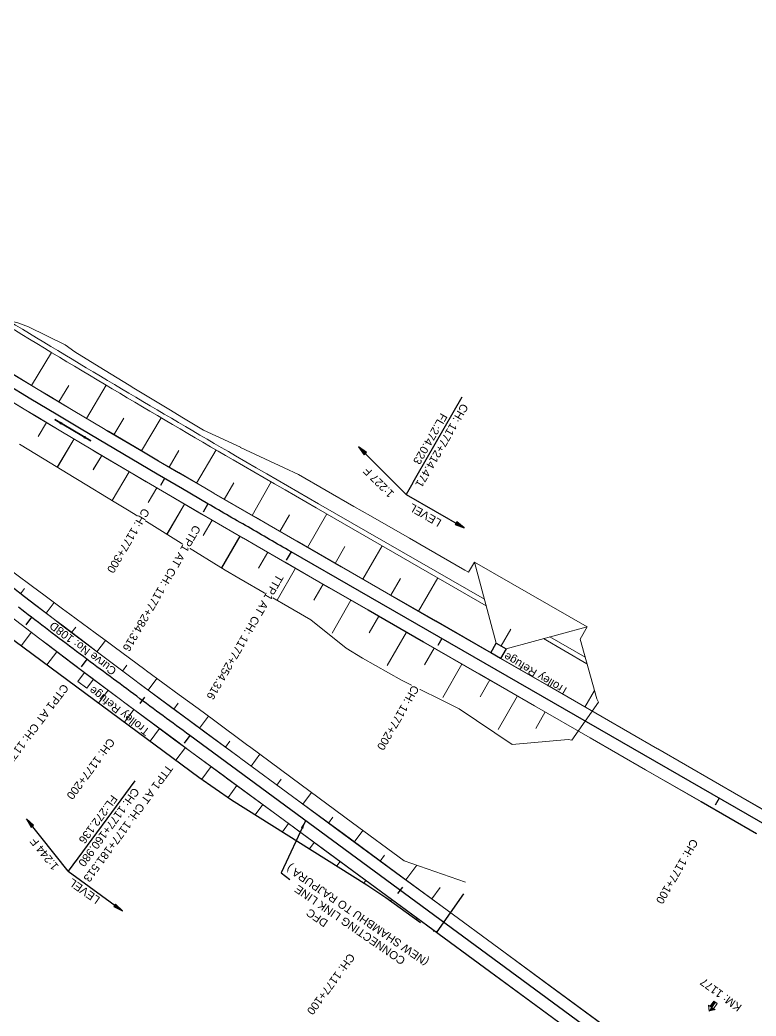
# Model space of a CAD drawing. Header units: metres. Extents: x 646784 to 658818, y 3369438 to 3378376.
# Drawn here: x 654564.9 to 654794.8, y 3372401.5 to 3372712.6 of the extents above; entities that cross this region are included whole.
import ezdxf
from ezdxf.enums import TextEntityAlignment as Align

# ---------------------------------------------------------------- set-up
doc = ezdxf.new("R2010")
doc.units = ezdxf.units.M
doc.header["$MEASUREMENT"] = 0
doc.linetypes.add('CENTER2', pattern=[1.125, 0.75, -0.125, 0.125, -0.125])
for name, color, linetype, lineweight in [('C-ALIG-DG-SPIRAL', 1, 'CENTER2', 70), ('C-ALIG-LABL-DG', 1, 'Continuous', 25), ('C-ALIG-LABL-DG-MARK', 1, 'Continuous', 25), ('Km post', 1, 'Continuous', 13), ('PROPOSED DFC TRACK', 1, 'Continuous', 0), ('PROPOSED DFCC TOE LINE', 239, 'Continuous', 0), ('PROPOSED DFCC TOE SLOPES', 239, 'Continuous', 0), ('PROPOSED DFCC TRACK', 1, 'Continuous', 0), ('PROPOSED RETAINING WALL', 154, 'Continuous', 30)]:
    doc.layers.add(name, color=color, linetype=linetype, lineweight=lineweight)
for name, color, linetype in [('LINK LINE', 190, 'Continuous'), ('PROPOSED DFCC FORMATION LINE', 187, 'Continuous'), ('PROPOSED FORMATION LINE - Connecting line', 187, 'Continuous'), ('Trolley Refuse', 10, 'Continuous')]:
    doc.layers.add(name, color=color, linetype=linetype)
doc.styles.add('Arial', font='arial.ttf')
doc.styles.get("Standard").update_dxf_attribs({"font": 'arial.ttf'})
doc.styles.add('Style-Arial', font='arial.ttf')
doc.dimstyles.new('ISO-25', dxfattribs={"dimtxt": 2.5, "dimasz": 2.5, "dimexe": 1.25, "dimexo": 0.625, "dimtad": 1, "dimtxsty": 'Standard', "dimcen": 2.5, "dimadec": 0, "dimazin": 0, "dimtfac": 1, "dimtmove": 0, "dimatfit": 3, "dimfxl": 1, "dimarcsym": 0})

# ---------------------------------------------------------------- blocks, each defined once
blk = doc.blocks.new('Direction')
h = blk.add_hatch(color=256)
h.dxf.hatch_style = 1
h.paths.add_polyline_path([(-5.537, 0), (-4.745, -0.129), (-4.745, 0.135)])
blk.add_lwpolyline([(-5.537, 0), (-4.745, -0.129), (-4.745, 0.135)], close=True)
blk.add_lwpolyline([(0, 0), (-5.537, 0)])
blk = doc.blocks.new('KM Post')
at = {"layer": 'Km post', "lineweight": 13}
h = blk.add_hatch(color=256, dxfattribs=at)
h.paths.add_polyline_path([(0, -8.9), (1.63, -8.9), (1.63, -3.79), (0, -3.79)])
h.paths.add_polyline_path([(0, -3.79), (0, 0), (-3.36, -3.79)])
for p, q in [((0, -8.9), (0, 0)), ((3.13, -3.79), (0, 0)), ((3.13, -3.79), (-3.36, -3.79))]:
    blk.add_line(p, q, dxfattribs=at)
blk.add_lwpolyline([(1.63, -3.79), (1.63, -8.9), (-1.63, -8.9), (-1.63, -3.79)], dxfattribs=at)
blk = doc.blocks.new('Tick Hor')
blk.add_lwpolyline([(-0.5, 0), (0.5, 0)])

msp = doc.modelspace()

# ---------------------------------------------------------------- linework, layer by layer
at = {"layer": 'C-ALIG-LABL-DG', "color": 1, "linetype": 'Continuous', "lineweight": 25}
for p, q in [((654610.0038, 3372569.4076), (654608.7403, 3372567.2503)), ((654696.6148, 3372519.4227), (654695.368, 3372517.2558)), ((654783.2897, 3372469.5483), (654782.0429, 3372467.3814))]:
    msp.add_line(p, q, dxfattribs=at)
at = {"layer": 'C-ALIG-LABL-DG-MARK', "color": 1, "linetype": 'Continuous', "lineweight": 25}
for p, q in [((654623.5529, 3372561.5076), (654622.0469, 3372558.913)), ((654649.5365, 3372546.5125), (654648.0402, 3372543.9123))]:
    msp.add_line(p, q, dxfattribs=at)
at = {"layer": 'LINK LINE', "linetype": 'Continuous', "lineweight": 30}
for p, q in [((654568.4757, 3372526.0505), (654566.6529, 3372523.6678)), ((654585.8009, 3372512.9285), (654584.0012, 3372510.5283)), ((654617.9452, 3372489.1224), (654616.1669, 3372486.7063))]:
    msp.add_line(p, q, dxfattribs=at)
at = {"layer": 'LINK LINE', "color": 190, "lineweight": 0, "flags": 128}
msp.add_lwpolyline([(654558.0277, 3372543.5705), (654568.7342, 3372535.6663), (654572.3209, 3372533.0159), (654578.2058, 3372528.6627), (654580.4506, 3372527.0113), (654588.3988, 3372521.2058), (654592.1951, 3372518.3968), (654594.2816, 3372516.8523), (654603.8957, 3372509.7265), (654604.4268, 3372509.3349), (654614.6208, 3372501.8568), (654620.5503, 3372497.5698), (654625.3649, 3372493.9925), (654636.0675, 3372486.051), (654636.5988, 3372485.6566), (654652.6702, 3372473.7522), (654668.7711, 3372461.8879), (654684.8357, 3372449.9743), (654704.0229, 3372443.3661)], dxfattribs=at)
at = {"layer": 'LINK LINE', "color": 190, "linetype": 'Continuous', "lineweight": 0, "flags": 128}
for points in [[(654565.0848, 3372533.4001), (654566.3143, 3372534.9985)], [(654573.0106, 3372527.3229), (654575.5549, 3372530.6533)], [(654580.9582, 3372521.2735), (654582.2713, 3372523.0035)], [(654568.4523, 3372521.3671), (654565.2279, 3372517.162)], [(654568.4628, 3372521.3591), (654565.2537, 3372517.143)], [(654588.922, 3372515.2473), (654591.6174, 3372518.825)], [(654576.4199, 3372515.3024), (654573.294, 3372511.1955)], [(654576.4284, 3372515.296), (654573.3142, 3372511.1805)], [(654596.9113, 3372509.2545), (654598.2704, 3372511.0715)], [(654604.9189, 3372503.2814), (654607.6585, 3372506.9641)], [(654592.4149, 3372503.2518), (654589.4238, 3372499.2642)], [(654592.4229, 3372503.2458), (654589.4426, 3372499.2503)], [(654612.9425, 3372497.329), (654614.3263, 3372499.1992)], [(654600.4386, 3372497.2667), (654597.4822, 3372493.3034)], [(654600.4464, 3372497.2609), (654597.5005, 3372493.2899)], [(654620.9828, 3372491.3953), (654623.7701, 3372495.1774)], [(654608.4777, 3372491.3028), (654605.54, 3372487.343)], [(654608.4852, 3372491.2972), (654605.5574, 3372487.3301)], [(654629.0344, 3372485.47), (654630.4145, 3372487.3458)], [(654616.5313, 3372485.3592), (654613.597, 3372481.3832)], [(654616.5354, 3372485.3562), (654613.6065, 3372481.3761)], [(654637.0897, 3372479.5457), (654639.8257, 3372483.2664)], [(654624.5896, 3372479.4291), (654621.6657, 3372475.4559)], [(654624.5904, 3372479.4284), (654621.6678, 3372475.4545)], [(654632.6463, 3372473.5037), (654629.8873, 3372469.7522)], [(654632.6467, 3372473.5034), (654629.8882, 3372469.7516)], [(654645.1462, 3372473.6222), (654646.5036, 3372475.4683)], [(654653.2028, 3372467.6985), (654655.9026, 3372471.3704)], [(654640.7034, 3372467.5797), (654638.3466, 3372464.3742)], [(654648.76, 3372461.656), (654646.8385, 3372459.0425)], [(654661.2595, 3372461.7748), (654662.6063, 3372463.6065)], [(654669.3161, 3372455.851), (654671.9962, 3372459.4962)], [(654656.8167, 3372455.7323), (654655.3304, 3372453.7108)], [(654677.3728, 3372449.9273), (654678.7007, 3372451.7334)], [(654664.8734, 3372449.8086), (654663.8223, 3372448.3791)], [(654685.4295, 3372444.0036), (654688.8124, 3372448.6047)], [(654672.93, 3372443.8849), (654672.3143, 3372443.0474)], [(654693.4861, 3372438.0799), (654696.1013, 3372441.6368)], [(654680.9867, 3372437.9612), (654680.6309, 3372437.4773)], [(654689.0433, 3372432.0375), (654688.7492, 3372431.6374)]]:
    msp.add_lwpolyline(points, dxfattribs=at)
at = {"layer": 'LINK LINE', "linetype": 'Continuous', "lineweight": 30, "flags": 128}
msp.add_lwpolyline([(654881.7702, 3372294.9404), (654617.9452, 3372489.1224), (654616.906, 3372489.8872), (654615.8668, 3372490.6521), (654614.8277, 3372491.4171), (654613.7886, 3372492.182), (654612.7496, 3372492.9471), (654611.7106, 3372493.7123), (654610.6717, 3372494.4775), (654609.6329, 3372495.243), (654608.5942, 3372496.0085), (654607.5557, 3372496.7743), (654606.5173, 3372497.5402), (654605.479, 3372498.3063), (654604.441, 3372499.0727), (654603.4031, 3372499.8393), (654602.3654, 3372500.6062), (654601.3279, 3372501.3734), (654600.2906, 3372502.1409), (654599.2536, 3372502.9087), (654598.2168, 3372503.6768), (654597.1804, 3372504.4453), (654596.1442, 3372505.2142), (654595.1082, 3372505.9835), (654594.0727, 3372506.7533), (654593.0374, 3372507.5234), (654592.0025, 3372508.2941), (654590.9679, 3372509.0652), (654589.9337, 3372509.8368), (654588.8999, 3372510.6089), (654587.8665, 3372511.3816), (654586.8335, 3372512.1548), (654585.8009, 3372512.9285, -0.00241486), (654568.4757, 3372526.0505), (654567.4511, 3372526.8348), (654566.4269, 3372527.6197), (654565.4032, 3372528.4051), (654564.3799, 3372529.1911)], format="xyb", dxfattribs=at)
at = {"layer": 'LINK LINE', "linetype": 'Continuous', "lineweight": 0, "flags": 128}
msp.add_lwpolyline([(654585.0221, 3372508.7946), (654587.8187, 3372506.6901), (654585.7143, 3372503.8935), (654582.9176, 3372505.9979)], close=True, dxfattribs=at)
at = {"layer": 'LINK LINE', "linetype": 'Continuous', "lineweight": 30, "elevation": 270.692, "flags": 128}
msp.add_lwpolyline([(654703.426, 3372439.709), (654695.0691, 3372427.859), (654693.9565, 3372428.0603)], dxfattribs=at)
at = {"layer": 'PROPOSED DFCC FORMATION LINE', "lineweight": 0, "flags": 128}
for points in [[(654798.7413, 3372465.0391), (654781.4064, 3372475.0141), (654764.0715, 3372484.9892), (654746.7367, 3372494.9643), (654729.4018, 3372504.9394), (654712.0669, 3372514.9145), (654694.7321, 3372524.8896), (654682.5993, 3372531.8712), (654677.3972, 3372534.8647), (654665.2645, 3372541.8463), (654660.0624, 3372544.8398), (654651.4317, 3372549.8061), (654642.7296, 3372554.8153), (654638.436, 3372557.2897), (654625.4605, 3372564.7941), (654625.4238, 3372564.8154), (654614.4462, 3372571.2107), (654608.1682, 3372574.8893), (654603.4524, 3372577.6625), (654592.4793, 3372584.1492), (654590.9631, 3372585.0492), (654581.5269, 3372590.671), (654573.809, 3372595.2951), (654570.5953, 3372597.2276), (654559.6847, 3372603.8191)], [(654798.7163, 3372464.9957), (654781.3815, 3372474.9708), (654764.0466, 3372484.9459), (654746.7117, 3372494.921), (654729.3769, 3372504.8961), (654712.042, 3372514.8712), (654694.7071, 3372524.8463), (654682.5744, 3372531.8279), (654677.3723, 3372534.8213), (654665.2395, 3372541.803), (654660.0374, 3372544.7964), (654651.4068, 3372549.7628), (654642.7046, 3372554.772), (654638.411, 3372557.2464), (654625.4354, 3372564.7509), (654625.3987, 3372564.7722), (654614.421, 3372571.1676), (654608.1428, 3372574.8461), (654603.427, 3372577.6194), (654592.4538, 3372584.1062), (654590.9376, 3372585.0062), (654581.5012, 3372590.6281), (654573.7833, 3372595.2523), (654570.5695, 3372597.1848), (654559.6588, 3372603.7763)], [(654794.9507, 3372458.4518), (654777.6159, 3372468.4269), (654760.281, 3372478.402), (654742.9461, 3372488.3771), (654725.6113, 3372498.3522), (654708.2764, 3372508.3273), (654690.9415, 3372518.3023), (654678.8088, 3372525.284), (654673.6067, 3372528.2774), (654661.4739, 3372535.259), (654656.2718, 3372538.2525), (654647.6412, 3372543.2189), (654638.9363, 3372548.2296), (654634.6393, 3372550.706), (654621.6453, 3372558.2211), (654621.6085, 3372558.2425), (654610.61, 3372564.65), (654604.3201, 3372568.3355), (654599.5954, 3372571.114), (654588.6013, 3372577.6131), (654587.0823, 3372578.5148), (654577.6281, 3372584.1472), (654569.8956, 3372588.7801), (654566.6758, 3372590.7163), (654555.7444, 3372597.3203)], [(654794.9757, 3372458.4951), (654777.6408, 3372468.4702), (654760.306, 3372478.4453), (654742.9711, 3372488.4204), (654725.6362, 3372498.3955), (654708.3014, 3372508.3706), (654690.9665, 3372518.3457), (654678.8337, 3372525.3273), (654673.6316, 3372528.3208), (654661.4989, 3372535.3024), (654656.2968, 3372538.2959), (654647.6661, 3372543.2622), (654638.9612, 3372548.273), (654634.6643, 3372550.7494), (654621.6704, 3372558.2644), (654621.6336, 3372558.2857), (654610.6353, 3372564.6931), (654604.3454, 3372568.3786), (654599.6207, 3372571.157), (654588.6268, 3372577.6561), (654587.1078, 3372578.5578), (654577.6538, 3372584.1901), (654569.9214, 3372588.823), (654566.7016, 3372590.7591), (654555.7704, 3372597.3631)], [(654746.6478, 3372398.9925), (654730.5345, 3372410.8399), (654714.4212, 3372422.6873), (654698.3079, 3372434.5347), (654682.1946, 3372446.3821), (654666.0813, 3372458.2295), (654649.9679, 3372470.0769), (654633.8546, 3372481.9243), (654633.3216, 3372482.3162), (654622.5835, 3372490.2155), (654617.752, 3372493.7763), (654611.8617, 3372498.1274), (654601.6976, 3372505.6728), (654601.1678, 3372506.0677), (654591.5738, 3372513.2507), (654589.4965, 3372514.8138), (654585.721, 3372517.6622), (654577.8679, 3372523.6167), (654575.6479, 3372525.3074), (654569.8246, 3372529.7578), (654566.2823, 3372532.476), (654555.7376, 3372540.6134)]]:
    msp.add_lwpolyline(points, dxfattribs=at)
at = {"layer": 'PROPOSED DFCC TOE LINE', "lineweight": 0, "flags": 128}
for points in [[(654710.5193, 3372529.65), (654657.4168, 3372560.2071), (654654.1668, 3372562.0773), (654650.9184, 3372563.9472), (654647.672, 3372565.8168), (654644.4279, 3372567.6867), (654641.1862, 3372569.5572), (654637.9473, 3372571.4287), (654634.7113, 3372573.3015), (654631.4784, 3372575.1761, -0.0055043), (654556.104, 3372620.0428)], [(654709.9673, 3372531.6983), (654658.1649, 3372561.5072), (654654.9149, 3372563.3774), (654651.6667, 3372565.2472), (654648.4206, 3372567.1167), (654645.1769, 3372568.9863), (654641.9359, 3372570.8565), (654638.6978, 3372572.7275), (654635.4627, 3372574.5998), (654632.2308, 3372576.4737, -0.00518329), (654561.2518, 3372618.6624)]]:
    msp.add_lwpolyline(points, format="xyb", dxfattribs=at)
for points in [[(654557.9488, 3372619.4425), (654564.2024, 3372617.9656), (654567.5074, 3372616.721), (654578.9431, 3372611.0952), (654582.0318, 3372608.9841), (654589.6571, 3372604.2753), (654598.9828, 3372598.5526), (654600.4814, 3372597.6366), (654611.3291, 3372591.0354), (654615.9921, 3372588.2143), (654622.2013, 3372584.4739), (654633.7315, 3372579.1279), (654633.7699, 3372579.1099), (654647.3609, 3372572.7659), (654651.8633, 3372570.6727), (654660.5678, 3372565.6829), (654669.1647, 3372560.6579), (654674.3734, 3372557.676), (654686.5208, 3372550.7198), (654691.7134, 3372547.7099), (654703.8575, 3372540.7479), (654704.9968, 3372540.0955)], [(654736.1566, 3372487.8999), (654718.6639, 3372486.2788), (654702.0173, 3372497.45), (654684.0879, 3372506.392), (654671.8868, 3372513.2549), (654666.7493, 3372516.3606), (654655.7165, 3372525.2537), (654650.5186, 3372528.2545), (654641.8954, 3372533.2337), (654633.1959, 3372538.2636), (654628.9263, 3372540.7994), (654616.112, 3372548.6882), (654616.0758, 3372548.7106), (654605.2198, 3372555.4313), (654598.9964, 3372559.2687), (654594.2919, 3372562.1098), (654583.3447, 3372568.7531), (654581.83, 3372569.671), (654572.4151, 3372575.4243), (654564.689, 3372580.1124)], [(654704.9968, 3372540.0955), (654706.8408, 3372543.2999), (654742.0241, 3372523.0542), (654739.8219, 3372519.2273)], [(654713.6656, 3372517.975), (654706.8408, 3372543.2999)], [(654716.6992, 3372516.2294), (654742.0241, 3372523.0542)], [(654741.3955, 3372513.6134), (654730.4224, 3372519.9277)], [(654741.9738, 3372511.55), (654728.3742, 3372519.3757)], [(654739.8219, 3372519.2273), (654745.0629, 3372500.529)]]:
    msp.add_lwpolyline(points, dxfattribs=at)
at = {"layer": 'PROPOSED DFCC TOE SLOPES', "linetype": 'Continuous', "lineweight": 0, "flags": 128}
for points in [[(654568.4947, 3372598.4382), (654574.7145, 3372608.7589)], [(654577.0574, 3372593.2906), (654580.1547, 3372598.4585)], [(654585.6337, 3372588.1661), (654591.8027, 3372598.5172)], [(654594.2221, 3372583.0609), (654597.2944, 3372588.2437)], [(654602.8221, 3372577.977), (654608.94, 3372588.3584)], [(654573.1974, 3372586.8601), (654570.5742, 3372582.4966)], [(654573.2061, 3372586.8549), (654570.5946, 3372582.4843)], [(654581.7904, 3372581.7257), (654576.5247, 3372572.913)], [(654581.7977, 3372581.7213), (654576.5519, 3372572.8964)], [(654590.3937, 3372576.6116), (654587.7429, 3372572.1521)], [(654590.4015, 3372576.6069), (654587.7615, 3372572.1409)], [(654611.4354, 3372572.9169), (654614.48, 3372578.116)], [(654620.0638, 3372567.8802), (654626.1278, 3372578.2931)], [(654599.0099, 3372571.5181), (654593.6709, 3372562.4866)], [(654599.0187, 3372571.5129), (654593.7042, 3372562.4664)], [(654628.704, 3372562.8605), (654631.7255, 3372568.0731)], [(654637.3548, 3372557.8573), (654643.3796, 3372568.293)], [(654607.6409, 3372566.4476), (654604.9436, 3372561.8562)], [(654607.6499, 3372566.4423), (654604.9651, 3372561.8431)], [(654616.2862, 3372561.401), (654610.7889, 3372551.9836)], [(654616.2929, 3372561.3971), (654610.8147, 3372551.9676)], [(654646.0156, 3372552.8661), (654649.0225, 3372558.0871)], [(654654.6815, 3372547.8784), (654660.6919, 3372558.3224)], [(654624.9396, 3372556.3737), (654622.1324, 3372551.5418)], [(654624.9459, 3372556.37), (654622.148, 3372551.5324)], [(654633.6024, 3372551.3635), (654627.869, 3372541.4503)], [(654633.6074, 3372551.3606), (654627.889, 3372541.438)], [(654663.3488, 3372542.891), (654666.3538, 3372548.1131)], [(654672.0162, 3372537.9034), (654678.0262, 3372548.3477)], [(654642.2716, 3372546.3674), (654639.3859, 3372541.3602)], [(654642.2734, 3372546.3664), (654639.3906, 3372541.3576)], [(654650.9404, 3372541.3781), (654645.166, 3372531.3452)], [(654650.9407, 3372541.3779), (654645.1672, 3372531.3446)], [(654659.6081, 3372536.3904), (654656.7177, 3372531.3674)], [(654680.6837, 3372532.9159), (654683.6887, 3372538.138)], [(654689.3511, 3372527.9283), (654695.3611, 3372538.3726)], [(654668.2756, 3372531.4028), (654662.3661, 3372521.1332)], [(654676.943, 3372526.4153), (654673.938, 3372521.1932)], [(654685.6104, 3372521.4277), (654679.6004, 3372510.9835)], [(654715.1824, 3372517.1022), (654718.1874, 3372522.3243)], [(654694.2779, 3372516.4402), (654691.2729, 3372511.2181)], [(654702.9453, 3372511.4527), (654696.9353, 3372501.0084)], [(654711.6127, 3372506.4651), (654708.6077, 3372501.243)], [(654720.2802, 3372501.4776), (654714.2702, 3372491.0333)], [(654741.3557, 3372498.003), (654744.3247, 3372503.1627)], [(654728.9476, 3372496.49), (654725.9738, 3372491.322)]]:
    msp.add_lwpolyline(points, dxfattribs=at)
at = {"layer": 'PROPOSED DFCC TRACK', "linetype": 'Continuous', "lineweight": 0, "elevation": 270.692, "flags": 128}
msp.add_lwpolyline([(654736.1566, 3372487.8999), (654737.2692, 3372487.6986), (654745.6261, 3372499.5486), (654745.0629, 3372500.529)], dxfattribs=at)
at = {"layer": 'PROPOSED FORMATION LINE - Connecting line', "lineweight": 0, "flags": 128}
for points in [[(654746.6775, 3372399.0328), (654730.5641, 3372410.8802), (654714.4508, 3372422.7276), (654698.3375, 3372434.575), (654682.2242, 3372446.4224), (654666.1109, 3372458.2698), (654649.9976, 3372470.1172), (654633.8842, 3372481.9646), (654633.3512, 3372482.3565), (654622.6132, 3372490.2558), (654617.7816, 3372493.8166), (654611.8914, 3372498.1676), (654601.7275, 3372505.7129), (654601.1977, 3372506.1078), (654591.6039, 3372513.2906), (654589.5266, 3372514.8538), (654585.7511, 3372517.7021), (654577.8982, 3372523.6565), (654575.6782, 3372525.3471), (654569.855, 3372529.7975), (654566.3128, 3372532.5157), (654555.7682, 3372540.6529)], [(654742.1755, 3372392.9097), (654726.0621, 3372404.7571), (654709.9488, 3372416.6045), (654693.8355, 3372428.4519), (654677.7222, 3372440.2993), (654661.6089, 3372452.1467), (654645.4955, 3372463.9941), (654629.3822, 3372475.8415), (654628.8492, 3372476.2335), (654618.1066, 3372484.1361), (654613.2701, 3372487.7005), (654607.3713, 3372492.0579), (654597.1861, 3372499.619), (654596.655, 3372500.0149), (654587.0368, 3372507.2159), (654584.9543, 3372508.783), (654581.1692, 3372511.6386), (654573.2963, 3372517.6081), (654571.0708, 3372519.303), (654565.2328, 3372523.7647), (654561.6815, 3372526.4898)], [(654742.2051, 3372392.95), (654726.0918, 3372404.7974), (654709.9784, 3372416.6448), (654693.8651, 3372428.4922), (654677.7518, 3372440.3396), (654661.6385, 3372452.187), (654645.5252, 3372464.0344), (654629.4118, 3372475.8818), (654628.8788, 3372476.2738), (654618.1363, 3372484.1763), (654613.2998, 3372487.7408), (654607.401, 3372492.0981), (654597.216, 3372499.659), (654596.6849, 3372500.0549), (654587.0669, 3372507.2559), (654584.9843, 3372508.823), (654581.1993, 3372511.6784), (654573.3266, 3372517.6479), (654571.1011, 3372519.3428), (654565.2632, 3372523.8044), (654561.712, 3372526.5294)]]:
    msp.add_lwpolyline(points, dxfattribs=at)
at = {"layer": 'PROPOSED RETAINING WALL', "flags": 128}
msp.add_lwpolyline([(654292.9194, 3372722.0468), (654335.893, 3372691.231), (654347.343, 3372682.852), (654420.296, 3372628.32), (654428.228, 3372621.808), (654470.831, 3372591.702), (654501.259, 3372567.597), (654501.727, 3372567.356), (654502.496, 3372566.611), (654515.8228, 3372554.3766), (654519.576, 3372550.931), (654620.769, 3372476.078), (654630.901, 3372469.049), (654673.202, 3372442.49), (654679.2091, 3372438.5001), (654690.0372, 3372430.7109)], dxfattribs=at)
at = {"layer": 'Trolley Refuse'}
msp.add_lwpolyline([(654714.9535, 3372513.1958), (654711.9199, 3372514.9414), (654713.6656, 3372517.975), (654716.6992, 3372516.2294)], close=True, dxfattribs=at)

# ---------------------------------------------------------------- block references
at = {"layer": 'LINK LINE', "linetype": 'Continuous', "lineweight": 30}
for p, xscale, yscale, zscale, rotation in [((654603.0634, 3372500.0903), 2.5, 2.5, 2.5, 233.5371955922783), ((654683.5935, 3372440.8036), 2.499999999999986, 2.499999999999986, 2.499999999999986, 233.6459819744396)]:
    msp.add_blockref('Tick Hor', p, dxfattribs=dict(at, xscale=xscale, yscale=yscale, zscale=zscale, rotation=rotation))

# ---------------------------------------------------------------- texts
at = {"layer": 'LINK LINE', "linetype": 'Continuous', "lineweight": 30, "style": 'Style-Arial'}
for s, rotation, p in [('Curve No: 108D', 142.780985, (654595.246, 3372509.7271)), ('Trolley Refuge', 142.465514, (654605.6589, 3372490.8131))]:
    msp.add_text(s, height=2.5, rotation=rotation, dxfattribs=at).set_placement(p)
for s, p in [('(NEW SHAMBHU TO RAJPURA )', (654649.1987, 3372449.0733)), ('CONNECTING LINK LINE', (654651.7946, 3372442.5929)), (' DFC', (654655.4274, 3372435.2321))]:
    msp.add_text(s, height=2.5, rotation=145.44335, dxfattribs=at).set_placement(p, align=Align.RIGHT)
at = {"layer": 'Trolley Refuse', "style": 'Style-Arial'}
msp.add_text('Trolley Refuge', height=2.5, rotation=149.48317, dxfattribs=at).set_placement((654736.5024, 3372503.6119))

# ---------------------------------------------------------------- leaders
at = {"layer": 'LINK LINE', "linetype": 'Continuous', "lineweight": 30}
msp.add_leader([(654654.0179, 3372462.4447), (654646.4253, 3372446.2066), (654649.2085, 3372444.1781)], dimstyle='ISO-25', override={"dimtxt": 3, "dimasz": 2.5, "dimgap": 0.625, "dimtad": 0, "dimdec": 3, "dimzin": 2, "dimtdec": 3}, dxfattribs=at)
at = {"layer": 'PROPOSED DFC TRACK', "linetype": 'Continuous', "lineweight": 0}
for points in [[(654575.7798, 3372587.765), (654587.0157, 3372581.1231)], [(654587.0157, 3372581.1231), (654575.7798, 3372587.765)]]:
    msp.add_leader(points, dimstyle='ISO-25', override={"dimtxt": 3, "dimasz": 2.5, "dimtad": 0, "dimdec": 3, "dimzin": 2, "dimtdec": 3}, dxfattribs=at)

# ---------------------------------------------------------------- next in the draw order: texts
at = {"layer": 'C-ALIG-LABL-DG', "color": 1, "linetype": 'Continuous', "lineweight": 25, "char_height": 2.5, "style": 'Arial', "bg_fill": 3, "box_fill_scale": 1.04, "bg_fill_color": 256, "bg_fill_true_color": 13158600, "bg_fill_transparency": 0}
for s, insert, width, attachment_point, rotation in [('CH: 1177+214.471\\PFL:274.023', (654694.8352, 3372580.7112), 28.889376, 5, 240.083038), ('1:227 F', (654681.9691, 3372564.8598), 11.415894, 7, 135.083038), ('LEVEL', (654687.3479, 3372561.731), 10.597766, 9, 150.083038)]:
    msp.add_mtext(s, dxfattribs=dict(at, insert=insert, width=width, attachment_point=attachment_point, rotation=rotation))

# ---------------------------------------------------------------- next in the draw order: linework, layer by layer
at = {"layer": 'C-ALIG-DG-SPIRAL', "color": 1, "linetype": 'Continuous', "lineweight": 30, "flags": 128}
msp.add_lwpolyline([(655329.2234, 3372155.4074), (654649.5365, 3372546.5125), (654648.6977, 3372546.9952), (654647.8589, 3372547.4778), (654647.0201, 3372547.9605), (654646.1814, 3372548.4432), (654645.3426, 3372548.926), (654644.5039, 3372549.4087), (654643.6652, 3372549.8915), (654642.8265, 3372550.3744), (654641.9879, 3372550.8573), (654641.1493, 3372551.3403), (654640.3107, 3372551.8233), (654639.4721, 3372552.3064), (654638.6337, 3372552.7896), (654637.7952, 3372553.2728), (654636.9568, 3372553.7562), (654636.1185, 3372554.2396), (654635.2802, 3372554.7232), (654634.442, 3372555.2069), (654633.6039, 3372555.6906), (654632.7658, 3372556.1745), (654631.9278, 3372556.6586), (654631.0899, 3372557.1428), (654630.2521, 3372557.6271), (654629.4143, 3372558.1116), (654628.5767, 3372558.5962), (654627.7391, 3372559.081), (654626.9017, 3372559.5659), (654626.0643, 3372560.0511), (654625.2271, 3372560.5364), (654624.3899, 3372561.0219), (654623.5529, 3372561.5076, -0.03669925), (654139.339, 3372892.2623)], format="xyb", dxfattribs=at)
at = {"layer": 'C-ALIG-LABL-DG', "color": 1, "linetype": 'Continuous', "lineweight": 25}
msp.add_line((654702.9157, 3372594.754), (654685.4596, 3372564.4178), dxfattribs=at)

# ---------------------------------------------------------------- next in the draw order: block references
at = {"layer": 'C-ALIG-LABL-DG', "color": 1, "linetype": 'Continuous', "lineweight": 25, "xscale": 3.789791541545083, "yscale": 3.789791541545083, "zscale": 3.789791541545083}
for rotation in [315.0830381453494, 150.0830381453494]:
    msp.add_blockref('Direction', (654685.4596, 3372564.4178), dxfattribs=dict(at, rotation=rotation))

# ---------------------------------------------------------------- next in the draw order: texts
at = {"layer": 'C-ALIG-LABL-DG', "color": 1, "linetype": 'Continuous', "lineweight": 25, "char_height": 2.5, "style": 'Arial', "bg_fill": 3, "box_fill_scale": 1.04, "bg_fill_color": 256, "bg_fill_true_color": 13158600, "bg_fill_transparency": 0}
for s, insert, width, attachment_point, rotation in [('CH: 1177+300', (654604.4118, 3372559.7105), 22.502814, 4, 239.642845), ('TTP1 AT CH: 1177+254.316', (654624.099, 3372500.6428), 44.559533, 6, 240.083038), ('CH: 1177+200', (654688.6126, 3372504.4698), 22.502814, 4, 240.083038), ('CH: 1177+100', (654775.7587, 3372456.4604), 22.502814, 4, 240.083038)]:
    msp.add_mtext(s, dxfattribs=dict(at, insert=insert, width=width, attachment_point=attachment_point, rotation=rotation))
at = {"layer": 'LINK LINE', "linetype": 'Continuous', "lineweight": 30, "char_height": 2.5, "style": 'Arial', "bg_fill": 3, "box_fill_scale": 1.04, "bg_fill_color": 256, "bg_fill_true_color": 13158600, "bg_fill_transparency": 0}
for s, insert, width, attachment_point, rotation in [('CTP1 AT CH: 1177+221.513', (654552.4282, 3372468.9104), 44.860948, 6, 233.136686), ('TTP1 AT CH: 1177+181.513', (654585.5438, 3372443.8298), 44.561255, 6, 233.645982), ('1:244 F', (654577.1383, 3372448.282), 11.415894, 7, 128.645982), ('CH: 1177+100', (654668.7149, 3372420.5888), 22.502814, 4, 233.645982), ('KM: 1177', (654789.0912, 3372402.7177), 14.679792, 1, 143.674617)]:
    msp.add_mtext(s, dxfattribs=dict(at, insert=insert, width=width, attachment_point=attachment_point, rotation=rotation))

# ---------------------------------------------------------------- next in the draw order: block references
at = {"layer": 'LINK LINE', "linetype": 'Continuous', "lineweight": 30, "xscale": 0.3933041122191763, "yscale": 0.3933041122191763, "zscale": 0.3933041122191763, "rotation": 143.6746171190789}
msp.add_blockref('KM Post', (654780.1082, 3372402.9924), dxfattribs=at)

# ---------------------------------------------------------------- next in the draw order: texts
at = {"layer": 'C-ALIG-LABL-DG', "color": 1, "linetype": 'Continuous', "lineweight": 25, "insert": (654597.904, 3372515.76), "char_height": 2.5, "width": 44.859226, "attachment_point": 6, "rotation": 239.867502, "style": 'Arial', "bg_fill": 3, "box_fill_scale": 1.04, "bg_fill_color": 256, "bg_fill_true_color": 13158600, "bg_fill_transparency": 0}
msp.add_mtext('CTP1 AT CH: 1177+284.316', dxfattribs=at)
at = {"layer": 'LINK LINE', "linetype": 'Continuous', "lineweight": 30, "char_height": 2.5, "style": 'Arial', "bg_fill": 3, "box_fill_scale": 1.04, "bg_fill_color": 256, "bg_fill_true_color": 13158600, "bg_fill_transparency": 0}
for s, insert, width, attachment_point, rotation in [('CH: 1177+200', (654593.7078, 3372487.8102), 22.502814, 4, 233.537196), ('LEVEL', (654590.1226, 3372438.3954), 10.21954, 7, 144.895114)]:
    msp.add_mtext(s, dxfattribs=dict(at, insert=insert, width=width, attachment_point=attachment_point, rotation=rotation))

# ---------------------------------------------------------------- next in the draw order: texts
at = {"layer": 'LINK LINE', "linetype": 'Continuous', "lineweight": 30, "insert": (654590.9638, 3372461.7033), "char_height": 2.5, "width": 29.376808, "attachment_point": 5, "rotation": 233.645982, "style": 'Arial', "bg_fill": 3, "box_fill_scale": 1.04, "bg_fill_color": 256, "bg_fill_true_color": 13158600, "bg_fill_transparency": 0}
msp.add_mtext('CH: 1177+160.980\\PFL:272.136', dxfattribs=at)

# ---------------------------------------------------------------- next in the draw order: linework, layer by layer
at = {"layer": 'LINK LINE', "linetype": 'Continuous', "lineweight": 30}
msp.add_line((654600.7122, 3372474.948), (654579.9652, 3372446.7601), dxfattribs=at)

# ---------------------------------------------------------------- next in the draw order: block references
for xscale, yscale, zscale, rotation in [(3.789791541545083, 3.789791541545083, 3.789791541545083, 308.6459819745559), (3.789791541545085, 3.789791541545085, 3.789791541545085, 143.6459819745559)]:
    msp.add_blockref('Direction', (654579.9652, 3372446.7601), dxfattribs=dict(at, xscale=xscale, yscale=yscale, zscale=zscale, rotation=rotation))

doc.saveas('drawing.dxf')
